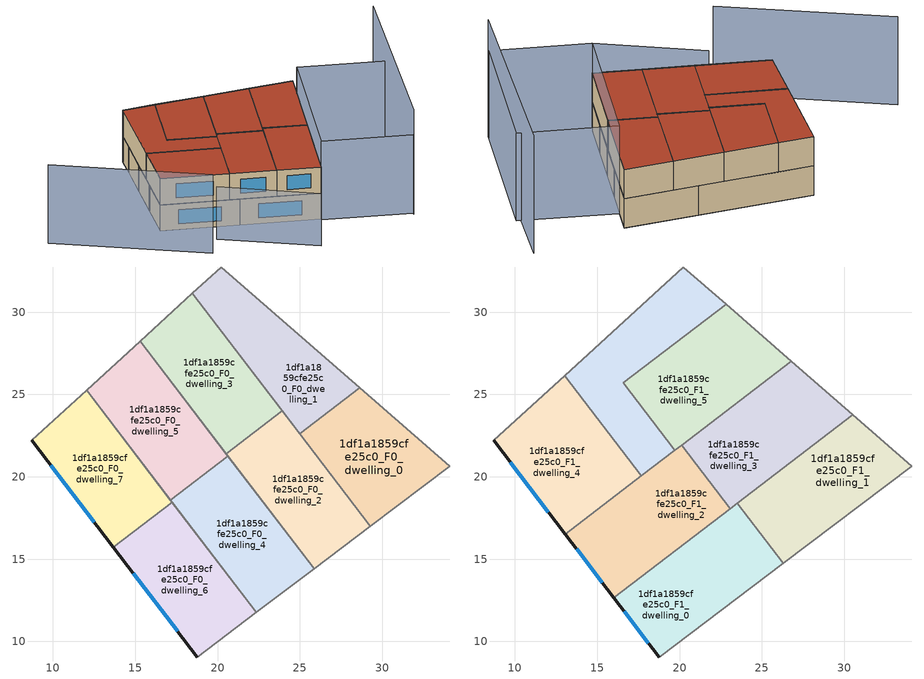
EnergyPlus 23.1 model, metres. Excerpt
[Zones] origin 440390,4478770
1df1a1859cfe25c0_F0_dwelling_0
 floor ground (EU_floor_Construction): 34.12,20.64 28.64,25.41 24.99,22.62 29.29,17 z0
 wall to 1df1a1859cfe25c0_F0_dwelling_1 (EU_wall_Construction): 24.99,22.62 28.64,25.41 z0:3
 wall adiabatic (EU_wall_Construction): 28.64,25.41 34.12,20.64 29.29,17 24.99,22.62 z0:3
1df1a1859cfe25c0_F0_dwelling_1
 floor ground (EU_floor_Construction): 28.64,25.41 20.22,32.74 18.47,31.15 24.99,22.62 z0
 wall adiabatic (EU_wall_Construction): 24.99,22.62 18.47,31.15 20.22,32.74 28.64,25.41 z0:3
1df1a1859cfe25c0_F0_dwelling_2
 floor ground (EU_floor_Construction): 29.29,17 23.93,24 20.53,21.4 25.86,14.41 z0
 wall to 1df1a1859cfe25c0_F0_dwelling_3 (EU_wall_Construction): 20.53,21.4 23.93,24 z0:3
 wall adiabatic (EU_wall_Construction): 23.93,24 29.29,17 25.86,14.41 20.53,21.4 z0:3
 ceiling adiabatic (EU_roof_Construction): 23.93,24 26.48,20.67 23.07,18.07 20.53,21.4 z3; 26.48,20.67 29.29,17 26.29,14.74 23.5,18.39 z3
1df1a1859cfe25c0_F0_dwelling_3
 floor ground (EU_floor_Construction): 23.93,24 18.47,31.15 15.3,28.24 20.53,21.4 z0
 wall adiabatic (EU_wall_Construction): 20.53,21.4 15.3,28.24 18.47,31.15 23.93,24 z0:3
 ceiling adiabatic (EU_roof_Construction): 23.53,24.53 23.93,24 20.53,21.4 20.12,21.92 z3
1df1a1859cfe25c0_F0_dwelling_4
 floor ground (EU_floor_Construction): 25.86,14.41 20.63,21.25 17.14,18.59 22.35,11.77 z0
 wall to 1df1a1859cfe25c0_F0_dwelling_5 (EU_wall_Construction): 17.14,18.59 20.63,21.25 z0:3
 wall adiabatic (EU_wall_Construction): 20.63,21.25 25.86,14.41 22.35,11.77 17.14,18.59 z0:3
1df1a1859cfe25c0_F0_dwelling_5
 floor ground (EU_floor_Construction): 20.63,21.25 15.3,28.24 12.04,25.26 17.14,18.59 z0
 wall adiabatic (EU_wall_Construction): 17.14,18.59 12.04,25.26 15.3,28.24 20.63,21.25 z0:3
1df1a1859cfe25c0_F0_dwelling_6
 floor ground (EU_floor_Construction): 22.35,11.77 17.26,18.44 13.68,15.71 18.76,9.05 z0
 wall outside (EU_wall_Construction): 18.76,9.05 13.68,15.71 z0:3
 wall to 1df1a1859cfe25c0_F0_dwelling_7 (EU_wall_Construction): 13.68,15.71 17.26,18.44 z0:3
 wall adiabatic (EU_wall_Construction): 17.26,18.44 22.35,11.77 18.76,9.05 z0:3
 window (EU_Window_Construction): 17.57,10.61 14.87,14.15 z0.7:2.3
1df1a1859cfe25c0_F0_dwelling_7
 floor ground (EU_floor_Construction): 17.26,18.44 12.04,25.26 8.71,22.21 13.68,15.71 z0
 wall outside (EU_wall_Construction): 13.68,15.71 8.71,22.21 z0:3
 wall adiabatic (EU_wall_Construction): 8.71,22.21 12.04,25.26 17.26,18.44 z0:3
 window (EU_Window_Construction): 12.51,17.23 9.87,20.69 z0.7:2.3
1df1a1859cfe25c0_F1_dwelling_0
 floor to 1df1a1859cfe25c0_F0_dwelling_6 (EU_floor_Construction): 22.35,11.77 19.58,15.4 16,12.67 18.76,9.05 z3
 floor to 1df1a1859cfe25c0_F0_dwelling_4 (EU_floor_Construction): 25.86,14.41 23.07,18.07 19.58,15.4 22.35,11.77 z3
 floor to 1df1a1859cfe25c0_F0_dwelling_2 (EU_floor_Construction): 26.29,14.74 23.5,18.39 23.07,18.07 25.86,14.41 z3
 wall outside (EU_wall_Construction): 18.76,9.05 16,12.67 z3:6
 wall to 1df1a1859cfe25c0_F1_dwelling_1 (EU_wall_Construction): 23.5,18.39 26.29,14.74 z3:6
 wall adiabatic (EU_wall_Construction): 26.29,14.74 18.76,9.05 z3:6
 wall to 1df1a1859cfe25c0_F1_dwelling_2 (EU_wall_Construction): 16,12.67 23.07,18.06 z3:6
 wall to 1df1a1859cfe25c0_F1_dwelling_3 (EU_wall_Construction): 23.07,18.06 23.5,18.39 z3:6
 window (EU_Window_Construction): 18.11,9.9 16.65,11.82 z3.7:5.3
 roof outside (EU_roof_Construction): 23.5,18.39 26.29,14.74 18.76,9.05 16,12.67 z6
1df1a1859cfe25c0_F1_dwelling_1
 floor to 1df1a1859cfe25c0_F0_dwelling_0 (EU_floor_Construction): 34.12,20.64 30.53,23.77 26.48,20.67 29.29,17 z3
 floor adiabatic (EU_floor_Construction): 29.29,17 26.48,20.67 23.5,18.39 26.29,14.74 z3
 wall adiabatic (EU_wall_Construction): 23.5,18.39 30.53,23.77 34.12,20.64 26.29,14.74 z3:6
 roof outside (EU_roof_Construction): 34.12,20.64 26.29,14.74 23.5,18.39 30.53,23.77 z6
1df1a1859cfe25c0_F1_dwelling_2
 floor to 1df1a1859cfe25c0_F0_dwelling_4 (EU_floor_Construction): 23.07,18.07 20.63,21.25 17.14,18.59 19.58,15.4 z3
 floor to 1df1a1859cfe25c0_F0_dwelling_6 (EU_floor_Construction): 19.58,15.4 17.26,18.44 13.68,15.71 16,12.67 z3
 floor to 1df1a1859cfe25c0_F0_dwelling_7 (EU_floor_Construction): 17.26,18.44 16.63,19.26 13.06,16.52 13.68,15.71 z3
 floor to 1df1a1859cfe25c0_F0_dwelling_5 (EU_floor_Construction): 20.63,21.25 20.12,21.92 16.63,19.26 17.14,18.59 z3
 wall outside (EU_wall_Construction): 16,12.67 13.05,16.52 z3:6
 wall to 1df1a1859cfe25c0_F1_dwelling_3 (EU_wall_Construction): 20.12,21.92 23.07,18.07 z3:6
 wall to 1df1a1859cfe25c0_F1_dwelling_4 (EU_wall_Construction): 13.05,16.52 17.68,20.05 z3:6
 wall to 1df1a1859cfe25c0_F1_dwelling_6 (EU_wall_Construction): 17.68,20.05 19.71,21.61 z3:6
 wall to 1df1a1859cfe25c0_F1_dwelling_5 (EU_wall_Construction): 19.71,21.61 20.12,21.92 z3:6
 window (EU_Window_Construction): 15.31,13.57 13.75,15.62 z3.7:5.3
 roof outside (EU_roof_Construction): 20.12,21.92 23.07,18.07 16,12.67 13.05,16.52 z6
1df1a1859cfe25c0_F1_dwelling_3
 floor to 1df1a1859cfe25c0_F0_dwelling_0 (EU_floor_Construction): 30.53,23.77 28.64,25.41 24.99,22.62 26.48,20.67 z3
 floor to 1df1a1859cfe25c0_F0_dwelling_1 (EU_floor_Construction): 28.64,25.41 26.79,27.02 23.53,24.53 24.99,22.62 z3
 floor adiabatic (EU_floor_Construction): 26.48,20.67 23.53,24.53 20.12,21.92 23.07,18.07 z3
 wall adiabatic (EU_wall_Construction): 20.12,21.92 26.79,27.02 30.53,23.77 23.5,18.4 z3:6
 roof outside (EU_roof_Construction): 30.53,23.77 23.07,18.07 20.12,21.92 26.79,27.02 z6
1df1a1859cfe25c0_F1_dwelling_4
 floor to 1df1a1859cfe25c0_F0_dwelling_7 (EU_floor_Construction): 16.63,19.26 12.04,25.26 8.71,22.21 13.06,16.52 z3
 floor to 1df1a1859cfe25c0_F0_dwelling_5 (EU_floor_Construction): 17.68,20.05 13.02,26.15 12.04,25.26 16.63,19.26 z3
 wall outside (EU_wall_Construction): 13.05,16.52 8.71,22.21 z3:6
 wall adiabatic (EU_wall_Construction): 8.71,22.21 13.02,26.15 z3:6
 wall to 1df1a1859cfe25c0_F1_dwelling_6 (EU_wall_Construction): 13.02,26.15 17.68,20.05 z3:6
 window (EU_Window_Construction): 12.04,17.85 9.73,20.88 z3.7:5.3
 roof outside (EU_roof_Construction): 13.02,26.15 17.68,20.05 13.05,16.52 8.71,22.21 z6
1df1a1859cfe25c0_F1_dwelling_5
 floor to 1df1a1859cfe25c0_F0_dwelling_1 (EU_floor_Construction): 26.79,27.02 22.83,30.47 20.41,28.62 23.53,24.53 z3
 floor to 1df1a1859cfe25c0_F0_dwelling_3 (EU_floor_Construction): 23.53,24.53 20.41,28.62 17,26.01 20.12,21.92 z3
 floor to 1df1a1859cfe25c0_F0_dwelling_5 (EU_floor_Construction): 20.12,21.92 17,26.01 16.59,25.7 19.72,21.61 z3
 wall to 1df1a1859cfe25c0_F1_dwelling_6 (EU_wall_Construction): 19.72,21.61 16.59,25.7 22.83,30.47 z3:6
 wall adiabatic (EU_wall_Construction): 22.83,30.47 26.79,27.02 20.12,21.92 z3:6
 roof outside (EU_roof_Construction): 26.79,27.02 19.72,21.61 16.59,25.7 22.83,30.47 z6
1df1a1859cfe25c0_F1_dwelling_6
 floor to 1df1a1859cfe25c0_F0_dwelling_3 (EU_floor_Construction): 20.41,28.62 18.48,31.15 15.3,28.24 17,26.01 z3
 floor to 1df1a1859cfe25c0_F0_dwelling_5 (EU_floor_Construction): 19.72,21.61 16.59,25.7 17,26.01 15.3,28.24 13.02,26.15 17.68,20.05 z3
 floor to 1df1a1859cfe25c0_F0_dwelling_1 (EU_floor_Construction): 22.83,30.47 20.22,32.74 18.48,31.15 20.41,28.62 z3
 wall adiabatic (EU_wall_Construction): 13.02,26.15 20.22,32.74 22.83,30.47 z3:6
 roof outside (EU_roof_Construction): 22.83,30.47 16.59,25.7 19.72,21.61 17.68,20.05 13.02,26.15 20.22,32.74 z6
shading: 24.21,1.26 42.32,15.76 z0:12; 9.93,16.31 13.67,6.26 z0:6; 0.96,30.98 7.03,15.23 / 18.73,9.03 31.82,18.91 / 31.82,18.91 37.54,11.33 / 37.54,11.33 24.46,1.45 / 24.46,1.45 18.73,9.03 z0:9
[Building]
EU S2 Campaign: North Axis=0; Terrain=City; Solar Distribution=FullExterior
[Site:Location]
Madrid: Latitude=40.5; Longitude=-3.5; Time Zone=1; Elevation=609
[SizingPeriod:WeatherFileDays]
AnnualSizingPeriod: Begin Month=1; Begin Day of Month=1; End Month=12; End Day of Month=31; Day of Week for Start Day=Monday; Use Weather File Daylight Saving Period=No; Use Weather File Rain and Snow Indicators=No
[MATERIAL]
EU_InternalMass_Material: Roughness=MediumRough; Thickness=0.1; Conductivity=1; Density=1800; Specific Heat=900; Thermal Absorptance=0.9; Solar Absorptance=0.7; Visible Absorptance=0.7
[MATERIAL:NOMASS] Roughness=MediumRough; Thermal Absorptance=0.9; Solar Absorptance=0.7; Visible Absorptance=0.7
Name | Thermal Resistance
EU_wall_NoMass | 0.419739
EU_roof_NoMass | 0.352165
EU_floor_NoMass | 0.608284
[WINDOWMATERIAL:SIMPLEGLAZINGSYSTEM]
EU_Window_SimpleGlazing: UFactor=4.8352; Solar Heat Gain Coefficient=0.85; Visible Transmittance=0.85
[CONSTRUCTION]
EU_wall_Construction: EU_wall_NoMass
EU_roof_Construction: EU_roof_NoMass
EU_floor_Construction: EU_floor_NoMass
EU_InternalMass_Construction: EU_InternalMass_Material
EU_Window_Construction: EU_Window_SimpleGlazing
[ZONE] Type=1; Multiplier=1; Ceiling Height=autocalculate; Floor Area=autocalculate; Part of Total Floor Area=Yes
Name | Volume
1df1a1859cfe25c0_F0_dwelling_0 | 113.297
1df1a1859cfe25c0_F1_dwelling_0; 1df1a1859cfe25c0_F1_dwelling_5 | 129.464
1df1a1859cfe25c0_F0_dwelling_1 | 113.296
1df1a1859cfe25c0_F1_dwelling_1 | 129.465
1df1a1859cfe25c0_F0_dwelling_2 | 113.273
1df1a1859cfe25c0_F1_dwelling_2 | 129.479
1df1a1859cfe25c0_F0_dwelling_3 | 113.293
1df1a1859cfe25c0_F1_dwelling_3 | 129.483
1df1a1859cfe25c0_F0_dwelling_4 | 113.286
1df1a1859cfe25c0_F1_dwelling_4 | 129.459
1df1a1859cfe25c0_F0_dwelling_5 | 113.277
1df1a1859cfe25c0_F0_dwelling_6 | 113.284
1df1a1859cfe25c0_F1_dwelling_6 | 129.476
1df1a1859cfe25c0_F0_dwelling_7 | 113.295
[INTERNALMASS] Construction=EU_InternalMass_Construction
Name | Zone or ZoneList | Surface Area
1df1a1859cfe25c0_F0_dwelling_0_EU_InternalMass | 1df1a1859cfe25c0_F0_dwelling_0 | 37.7655
1df1a1859cfe25c0_F0_dwelling_1_EU_InternalMass | 1df1a1859cfe25c0_F0_dwelling_1 | 37.7652
1df1a1859cfe25c0_F0_dwelling_2_EU_InternalMass | 1df1a1859cfe25c0_F0_dwelling_2 | 37.758
1df1a1859cfe25c0_F0_dwelling_3_EU_InternalMass | 1df1a1859cfe25c0_F0_dwelling_3 | 37.7642
1df1a1859cfe25c0_F0_dwelling_4_EU_InternalMass | 1df1a1859cfe25c0_F0_dwelling_4 | 37.7621
1df1a1859cfe25c0_F0_dwelling_5_EU_InternalMass | 1df1a1859cfe25c0_F0_dwelling_5 | 37.7588
1df1a1859cfe25c0_F0_dwelling_6_EU_InternalMass | 1df1a1859cfe25c0_F0_dwelling_6 | 37.7614
1df1a1859cfe25c0_F0_dwelling_7_EU_InternalMass | 1df1a1859cfe25c0_F0_dwelling_7 | 37.7651
1df1a1859cfe25c0_F1_dwelling_0_EU_InternalMass | 1df1a1859cfe25c0_F1_dwelling_0 | 43.1549
1df1a1859cfe25c0_F1_dwelling_1_EU_InternalMass | 1df1a1859cfe25c0_F1_dwelling_1 | 43.1569
1df1a1859cfe25c0_F1_dwelling_2_EU_InternalMass | 1df1a1859cfe25c0_F1_dwelling_2 | 43.1598
1df1a1859cfe25c0_F1_dwelling_3_EU_InternalMass | 1df1a1859cfe25c0_F1_dwelling_3 | 43.1604
1df1a1859cfe25c0_F1_dwelling_4_EU_InternalMass | 1df1a1859cfe25c0_F1_dwelling_4 | 43.1523
1df1a1859cfe25c0_F1_dwelling_5_EU_InternalMass | 1df1a1859cfe25c0_F1_dwelling_5 | 43.1543
1df1a1859cfe25c0_F1_dwelling_6_EU_InternalMass | 1df1a1859cfe25c0_F1_dwelling_6 | 43.1589
[OTHEREQUIPMENT] Fuel Type=Electricity; Design Level Calculation Method=Watts/Area; Power per Zone Floor Area=1; Fraction Latent=0; Fraction Radiant=0; Fraction Lost=0; Carbon Dioxide Generation Rate=0; EndUse Subcategory=EU_Step8_InternalGains
Name | Zone or ZoneList or Space or SpaceList | Schedule
EU_Step8_InternalGain_1df1a1859cfe25c0_F0_dwelling_0_f000 | 1df1a1859cfe25c0_F0_dwelling_0 | EU_Step8_GainSchedule_1df1a1859cfe25c0_F0_dwelling_0_f000
EU_Step8_InternalGain_1df1a1859cfe25c0_F0_dwelling_1_f000 | 1df1a1859cfe25c0_F0_dwelling_1 | EU_Step8_GainSchedule_1df1a1859cfe25c0_F0_dwelling_1_f000
EU_Step8_InternalGain_1df1a1859cfe25c0_F0_dwelling_2_f000 | 1df1a1859cfe25c0_F0_dwelling_2 | EU_Step8_GainSchedule_1df1a1859cfe25c0_F0_dwelling_2_f000
EU_Step8_InternalGain_1df1a1859cfe25c0_F0_dwelling_3_f000 | 1df1a1859cfe25c0_F0_dwelling_3 | EU_Step8_GainSchedule_1df1a1859cfe25c0_F0_dwelling_3_f000
EU_Step8_InternalGain_1df1a1859cfe25c0_F0_dwelling_4_f000 | 1df1a1859cfe25c0_F0_dwelling_4 | EU_Step8_GainSchedule_1df1a1859cfe25c0_F0_dwelling_4_f000
EU_Step8_InternalGain_1df1a1859cfe25c0_F0_dwelling_5_f000 | 1df1a1859cfe25c0_F0_dwelling_5 | EU_Step8_GainSchedule_1df1a1859cfe25c0_F0_dwelling_5_f000
EU_Step8_InternalGain_1df1a1859cfe25c0_F0_dwelling_6_f000 | 1df1a1859cfe25c0_F0_dwelling_6 | EU_Step8_GainSchedule_1df1a1859cfe25c0_F0_dwelling_6_f000
EU_Step8_InternalGain_1df1a1859cfe25c0_F0_dwelling_7_f000 | 1df1a1859cfe25c0_F0_dwelling_7 | EU_Step8_GainSchedule_1df1a1859cfe25c0_F0_dwelling_7_f000
EU_Step8_InternalGain_1df1a1859cfe25c0_F1_dwelling_0_f000 | 1df1a1859cfe25c0_F1_dwelling_0 | EU_Step8_GainSchedule_1df1a1859cfe25c0_F1_dwelling_0_f000
EU_Step8_InternalGain_1df1a1859cfe25c0_F1_dwelling_1_f000 | 1df1a1859cfe25c0_F1_dwelling_1 | EU_Step8_GainSchedule_1df1a1859cfe25c0_F1_dwelling_1_f000
EU_Step8_InternalGain_1df1a1859cfe25c0_F1_dwelling_2_f000 | 1df1a1859cfe25c0_F1_dwelling_2 | EU_Step8_GainSchedule_1df1a1859cfe25c0_F1_dwelling_2_f000
EU_Step8_InternalGain_1df1a1859cfe25c0_F1_dwelling_3_f000 | 1df1a1859cfe25c0_F1_dwelling_3 | EU_Step8_GainSchedule_1df1a1859cfe25c0_F1_dwelling_3_f000
EU_Step8_InternalGain_1df1a1859cfe25c0_F1_dwelling_4_f000 | 1df1a1859cfe25c0_F1_dwelling_4 | EU_Step8_GainSchedule_1df1a1859cfe25c0_F1_dwelling_4_f000
EU_Step8_InternalGain_1df1a1859cfe25c0_F1_dwelling_5_f000 | 1df1a1859cfe25c0_F1_dwelling_5 | EU_Step8_GainSchedule_1df1a1859cfe25c0_F1_dwelling_5_f000
EU_Step8_InternalGain_1df1a1859cfe25c0_F1_dwelling_6_f000 | 1df1a1859cfe25c0_F1_dwelling_6 | EU_Step8_GainSchedule_1df1a1859cfe25c0_F1_dwelling_6_f000
[ZONEVENTILATION:DESIGNFLOWRATE] Schedule=EU_AlwaysOn; Design Flow Rate Calculation Method=AirChanges/Hour; Air Changes per Hour=0.703302; Ventilation Type=Natural; Fan Pressure Rise=0; Fan Total Efficiency=1; Constant Term Coefficient=1; Temperature Term Coefficient=0; Velocity Term Coefficient=0; Velocity Squared Term Coefficient=0; Minimum Indoor Temperature=-100; Maximum Indoor Temperature=100; Delta Temperature=-100; Minimum Outdoor Temperature=-100; Maximum Outdoor Temperature=100; Maximum Wind Speed=40
Name | Zone or ZoneList or Space or SpaceList
EU_ConstantAir_1df1a1859cfe25c0_F0_dwelling_0 | 1df1a1859cfe25c0_F0_dwelling_0
EU_ConstantAir_1df1a1859cfe25c0_F0_dwelling_1 | 1df1a1859cfe25c0_F0_dwelling_1
EU_ConstantAir_1df1a1859cfe25c0_F0_dwelling_2 | 1df1a1859cfe25c0_F0_dwelling_2
EU_ConstantAir_1df1a1859cfe25c0_F0_dwelling_3 | 1df1a1859cfe25c0_F0_dwelling_3
EU_ConstantAir_1df1a1859cfe25c0_F0_dwelling_4 | 1df1a1859cfe25c0_F0_dwelling_4
EU_ConstantAir_1df1a1859cfe25c0_F0_dwelling_5 | 1df1a1859cfe25c0_F0_dwelling_5
EU_ConstantAir_1df1a1859cfe25c0_F0_dwelling_6 | 1df1a1859cfe25c0_F0_dwelling_6
EU_ConstantAir_1df1a1859cfe25c0_F0_dwelling_7 | 1df1a1859cfe25c0_F0_dwelling_7
EU_ConstantAir_1df1a1859cfe25c0_F1_dwelling_0 | 1df1a1859cfe25c0_F1_dwelling_0
EU_ConstantAir_1df1a1859cfe25c0_F1_dwelling_1 | 1df1a1859cfe25c0_F1_dwelling_1
EU_ConstantAir_1df1a1859cfe25c0_F1_dwelling_2 | 1df1a1859cfe25c0_F1_dwelling_2
EU_ConstantAir_1df1a1859cfe25c0_F1_dwelling_3 | 1df1a1859cfe25c0_F1_dwelling_3
EU_ConstantAir_1df1a1859cfe25c0_F1_dwelling_4 | 1df1a1859cfe25c0_F1_dwelling_4
EU_ConstantAir_1df1a1859cfe25c0_F1_dwelling_5 | 1df1a1859cfe25c0_F1_dwelling_5
EU_ConstantAir_1df1a1859cfe25c0_F1_dwelling_6 | 1df1a1859cfe25c0_F1_dwelling_6
[HVACTEMPLATE:THERMOSTAT] Constant Heating Setpoint=20; Constant Cooling Setpoint=50
EU_HeatOnly_1df1a1859cfe25c0_F0_dwelling_0; EU_HeatOnly_1df1a1859cfe25c0_F0_dwelling_1; EU_HeatOnly_1df1a1859cfe25c0_F0_dwelling_2; EU_HeatOnly_1df1a1859cfe25c0_F0_dwelling_3; EU_HeatOnly_1df1a1859cfe25c0_F0_dwelling_4; EU_HeatOnly_1df1a1859cfe25c0_F0_dwelling_5; EU_HeatOnly_1df1a1859cfe25c0_F0_dwelling_6; EU_HeatOnly_1df1a1859cfe25c0_F0_dwelling_7; EU_HeatOnly_1df1a1859cfe25c0_F1_dwelling_0; EU_HeatOnly_1df1a1859cfe25c0_F1_dwelling_1; EU_HeatOnly_1df1a1859cfe25c0_F1_dwelling_2; EU_HeatOnly_1df1a1859cfe25c0_F1_dwelling_3; EU_HeatOnly_1df1a1859cfe25c0_F1_dwelling_4; EU_HeatOnly_1df1a1859cfe25c0_F1_dwelling_5; EU_HeatOnly_1df1a1859cfe25c0_F1_dwelling_6
[HVACTEMPLATE:ZONE:IDEALLOADSAIRSYSTEM] System Availability Schedule=EU_AlwaysOn; Maximum Heating Supply Air Temperature=50; Minimum Cooling Supply Air Temperature=13; Maximum Heating Supply Air Humidity Ratio=0.0156; Minimum Cooling Supply Air Humidity Ratio=0.0077; Heating Limit=NoLimit; Cooling Limit=NoLimit; Heating Availability Schedule=EU_AlwaysOn; Cooling Availability Schedule=EU_CoolingOff; Dehumidification Control Type=ConstantSensibleHeatRatio; Cooling Sensible Heat Ratio=0.7; Dehumidification Setpoint=60; Humidification Control Type=None; Humidification Setpoint=30; Outdoor Air Method=None; Outdoor Air Flow Rate per Person=0.00944; Outdoor Air Flow Rate per Zone Floor Area=0; Outdoor Air Flow Rate per Zone=0; Demand Controlled Ventilation Type=None; Outdoor Air Economizer Type=NoEconomizer; Heat Recovery Type=None; Sensible Heat Recovery Effectiveness=0.7; Latent Heat Recovery Effectiveness=0.65
Name | Template Thermostat
1df1a1859cfe25c0_F0_dwelling_0 | EU_HeatOnly_1df1a1859cfe25c0_F0_dwelling_0
1df1a1859cfe25c0_F0_dwelling_1 | EU_HeatOnly_1df1a1859cfe25c0_F0_dwelling_1
1df1a1859cfe25c0_F0_dwelling_2 | EU_HeatOnly_1df1a1859cfe25c0_F0_dwelling_2
1df1a1859cfe25c0_F0_dwelling_3 | EU_HeatOnly_1df1a1859cfe25c0_F0_dwelling_3
1df1a1859cfe25c0_F0_dwelling_4 | EU_HeatOnly_1df1a1859cfe25c0_F0_dwelling_4
1df1a1859cfe25c0_F0_dwelling_5 | EU_HeatOnly_1df1a1859cfe25c0_F0_dwelling_5
1df1a1859cfe25c0_F0_dwelling_6 | EU_HeatOnly_1df1a1859cfe25c0_F0_dwelling_6
1df1a1859cfe25c0_F0_dwelling_7 | EU_HeatOnly_1df1a1859cfe25c0_F0_dwelling_7
1df1a1859cfe25c0_F1_dwelling_0 | EU_HeatOnly_1df1a1859cfe25c0_F1_dwelling_0
1df1a1859cfe25c0_F1_dwelling_1 | EU_HeatOnly_1df1a1859cfe25c0_F1_dwelling_1
1df1a1859cfe25c0_F1_dwelling_2 | EU_HeatOnly_1df1a1859cfe25c0_F1_dwelling_2
1df1a1859cfe25c0_F1_dwelling_3 | EU_HeatOnly_1df1a1859cfe25c0_F1_dwelling_3
1df1a1859cfe25c0_F1_dwelling_4 | EU_HeatOnly_1df1a1859cfe25c0_F1_dwelling_4
1df1a1859cfe25c0_F1_dwelling_5 | EU_HeatOnly_1df1a1859cfe25c0_F1_dwelling_5
1df1a1859cfe25c0_F1_dwelling_6 | EU_HeatOnly_1df1a1859cfe25c0_F1_dwelling_6
[SIZING:ZONE] Zone Cooling Design Supply Air Temperature Input Method=SupplyAirTemperature; Zone Cooling Design Supply Air Temperature=13; Zone Heating Design Supply Air Temperature Input Method=SupplyAirTemperature; Zone Heating Design Supply Air Temperature=50; Zone Cooling Design Supply Air Humidity Ratio=0.008; Zone Heating Design Supply Air Humidity Ratio=0.008; Cooling Design Air Flow Method=DesignDay; Cooling Design Air Flow Rate=0; Cooling Minimum Air Flow per Zone Floor Area=0.000762; Cooling Minimum Air Flow=0; Cooling Minimum Air Flow Fraction=0.2; Heating Design Air Flow Method=DesignDay; Heating Design Air Flow Rate=0; Heating Maximum Air Flow per Zone Floor Area=0.002032; Heating Maximum Air Flow=0.141576; Heating Maximum Air Flow Fraction=0.3; Account for Dedicated Outdoor Air System=No; Dedicated Outdoor Air System Control Strategy=NeutralSupplyAir; Dedicated Outdoor Air Low Setpoint Temperature for Design=autosize; Dedicated Outdoor Air High Setpoint Temperature for Design=autosize; Zone Load Sizing Method=Sensible Load Only No Latent Load; Zone Latent Cooling Design Supply Air Humidity Ratio Input Method=HumidityRatioDifference; Zone Cooling Design Supply Air Humidity Ratio Difference=0.005; Zone Latent Heating Design Supply Air Humidity Ratio Input Method=HumidityRatioDifference; Zone Humidification Design Supply Air Humidity Ratio Difference=0.005
1df1a1859cfe25c0_F0_dwelling_0; 1df1a1859cfe25c0_F0_dwelling_1; 1df1a1859cfe25c0_F0_dwelling_2; 1df1a1859cfe25c0_F0_dwelling_3; 1df1a1859cfe25c0_F0_dwelling_4; 1df1a1859cfe25c0_F0_dwelling_5; 1df1a1859cfe25c0_F0_dwelling_6; 1df1a1859cfe25c0_F0_dwelling_7; 1df1a1859cfe25c0_F1_dwelling_0; 1df1a1859cfe25c0_F1_dwelling_1; 1df1a1859cfe25c0_F1_dwelling_2; 1df1a1859cfe25c0_F1_dwelling_3; 1df1a1859cfe25c0_F1_dwelling_4; 1df1a1859cfe25c0_F1_dwelling_5; 1df1a1859cfe25c0_F1_dwelling_6
[SCHEDULE:CONSTANT]
Name | Hourly Value
EU_AlwaysOn | 1
EU_CoolingOff | 0
[SCHEDULE:FILE] Column Number=1; Rows to Skip at Top=0; Number of Hours of Data=8760; Column Separator=Comma; Interpolate to Timestep=No; Minutes per Item=60; Adjust Schedule for Daylight Savings=Yes
Name | File
EU_Step8_GainSchedule_1df1a1859cfe25c0_F0_dwelling_0_f000 | ../../schedules/1df1a1859cfe25c0/1df1a1859cfe25c0_F0_dwelling_0_f000_gain.csv
EU_Step8_GainSchedule_1df1a1859cfe25c0_F0_dwelling_1_f000 | ../../schedules/1df1a1859cfe25c0/1df1a1859cfe25c0_F0_dwelling_1_f000_gain.csv
EU_Step8_GainSchedule_1df1a1859cfe25c0_F0_dwelling_2_f000 | ../../schedules/1df1a1859cfe25c0/1df1a1859cfe25c0_F0_dwelling_2_f000_gain.csv
EU_Step8_GainSchedule_1df1a1859cfe25c0_F0_dwelling_3_f000 | ../../schedules/1df1a1859cfe25c0/1df1a1859cfe25c0_F0_dwelling_3_f000_gain.csv
EU_Step8_GainSchedule_1df1a1859cfe25c0_F0_dwelling_4_f000 | ../../schedules/1df1a1859cfe25c0/1df1a1859cfe25c0_F0_dwelling_4_f000_gain.csv
EU_Step8_GainSchedule_1df1a1859cfe25c0_F0_dwelling_5_f000 | ../../schedules/1df1a1859cfe25c0/1df1a1859cfe25c0_F0_dwelling_5_f000_gain.csv
EU_Step8_GainSchedule_1df1a1859cfe25c0_F0_dwelling_6_f000 | ../../schedules/1df1a1859cfe25c0/1df1a1859cfe25c0_F0_dwelling_6_f000_gain.csv
EU_Step8_GainSchedule_1df1a1859cfe25c0_F0_dwelling_7_f000 | ../../schedules/1df1a1859cfe25c0/1df1a1859cfe25c0_F0_dwelling_7_f000_gain.csv
EU_Step8_GainSchedule_1df1a1859cfe25c0_F1_dwelling_0_f000 | ../../schedules/1df1a1859cfe25c0/1df1a1859cfe25c0_F1_dwelling_0_f000_gain.csv
EU_Step8_GainSchedule_1df1a1859cfe25c0_F1_dwelling_1_f000 | ../../schedules/1df1a1859cfe25c0/1df1a1859cfe25c0_F1_dwelling_1_f000_gain.csv
EU_Step8_GainSchedule_1df1a1859cfe25c0_F1_dwelling_2_f000 | ../../schedules/1df1a1859cfe25c0/1df1a1859cfe25c0_F1_dwelling_2_f000_gain.csv
EU_Step8_GainSchedule_1df1a1859cfe25c0_F1_dwelling_3_f000 | ../../schedules/1df1a1859cfe25c0/1df1a1859cfe25c0_F1_dwelling_3_f000_gain.csv
EU_Step8_GainSchedule_1df1a1859cfe25c0_F1_dwelling_4_f000 | ../../schedules/1df1a1859cfe25c0/1df1a1859cfe25c0_F1_dwelling_4_f000_gain.csv
EU_Step8_GainSchedule_1df1a1859cfe25c0_F1_dwelling_5_f000 | ../../schedules/1df1a1859cfe25c0/1df1a1859cfe25c0_F1_dwelling_5_f000_gain.csv
EU_Step8_GainSchedule_1df1a1859cfe25c0_F1_dwelling_6_f000 | ../../schedules/1df1a1859cfe25c0/1df1a1859cfe25c0_F1_dwelling_6_f000_gain.csv
